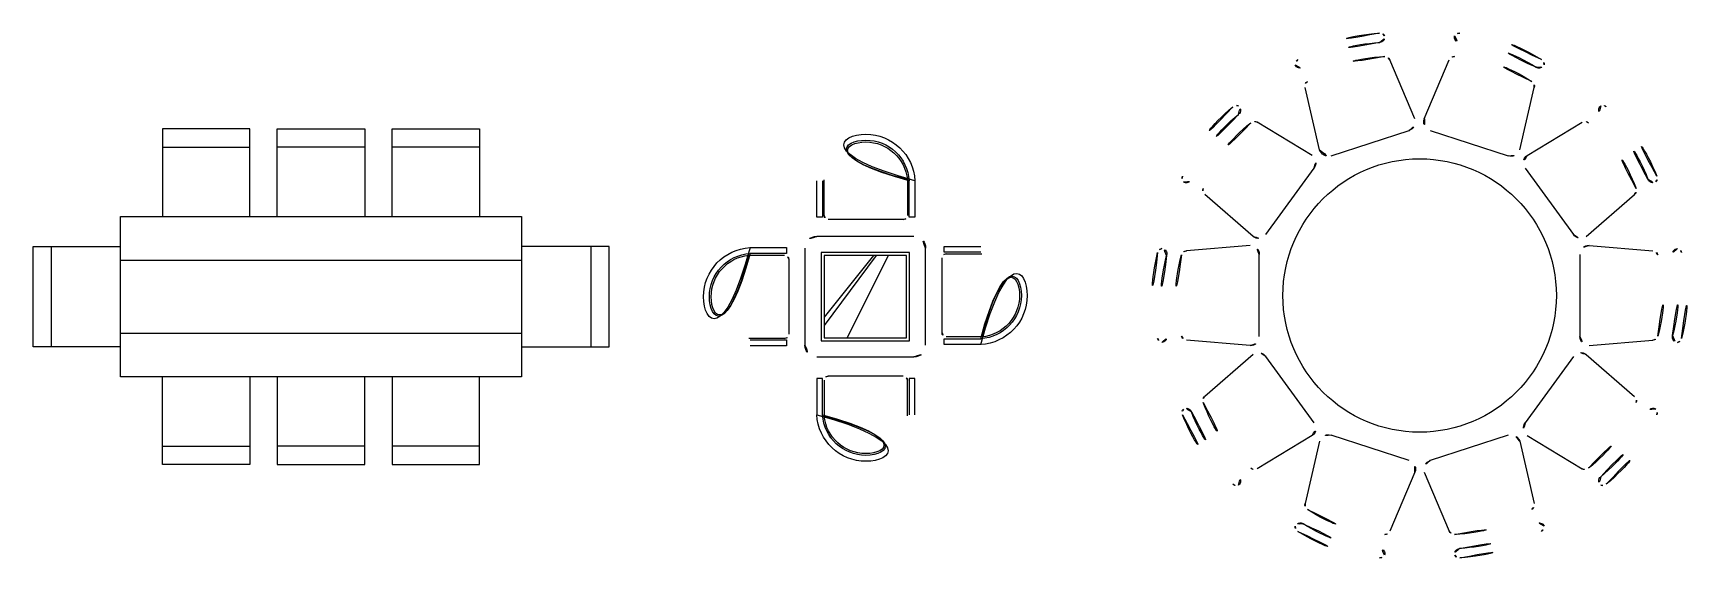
# Model space of a CAD drawing. Header units: millimetres. Extents: x -36495272392165 to 352544598049420, y -228287860276617 to 83349.
# Drawn here: x 961484831027.6 to 961484831384.8, y -675590104146.9 to -675590104033.5 of the extents above; entities that cross this region are included whole.
import ezdxf

# ---------------------------------------------------------------- set-up
doc = ezdxf.new("R2010")
doc.units = ezdxf.units.MM
doc.header["$MEASUREMENT"] = 0

# ---------------------------------------------------------------- blocks, each defined once
blk = doc.blocks.new('dining_sets')
at = {"color": 18, "true_color": 0x000000}
for p, q in [((22442.9, 10076.1), (22305.9, 10400)), ((22494.3, 10076.1), (22631.4, 10400)), ((21919.8, 9906.2), (21840.3, 10248.8)), ((23017.4, 9906.2), (23096.9, 10248.8)), ((15571.9, 10020.7), (15571.9, 9540.7)), ((16051.9, 10020.7), (15571.9, 10020.7)), ((16051.9, 9540.7), (16051.9, 10020.7)), ((16201.9, 9540.7), (16201.9, 10020.7)), ((16201.9, 10020.7), (16681.9, 10020.7)), ((16681.9, 10020.7), (16681.9, 9540.7)), ((16831.9, 9540.7), (16831.9, 10020.7)), ((16831.9, 10020.7), (17311.9, 10020.7)), ((17311.9, 10020.7), (17311.9, 9540.7)), ((21878.3, 9875.9), (21577, 10057.4)), ((21982.8, 9874.1), (22410.8, 10013.1)), ((22526.4, 10013.1), (22954.4, 9874.1)), ((23059, 9875.9), (23360.3, 10057.4)), ((15571.9, 9920.7), (16051.9, 9920.7)), ((16681.9, 9920.7), (16201.9, 9920.7)), ((17311.9, 9920.7), (16831.9, 9920.7)), ((21624.8, 9442), (21889.3, 9806.1)), ((23047.9, 9806.1), (23312.4, 9442)), ((19161.4, 9536.7), (19161.4, 9736.5)), ((19193.6, 9736.5), (19193.6, 9536.7)), ((19202, 9546.7), (19202, 9742.6)), ((19658.4, 9742.6), (19658.4, 9546.7)), ((19667.8, 9536.7), (19667.8, 9736.5)), ((19700, 9736.5), (19700, 9536.7)), ((21555, 9431), (21289.3, 9661.4)), ((23382.3, 9431), (23648, 9661.4)), ((15341.9, 9540.7), (17541.9, 9540.7)), ((15341.9, 8660.7), (15341.9, 9540.7)), ((17541.9, 9540.7), (17541.9, 8660.7)), ((19193.6, 9536.7), (19161.4, 9536.7)), ((19700, 9536.7), (19667.8, 9536.7)), ((19636, 9524.3), (19224.5, 9524.3)), ((14861.9, 8825.7), (14861.9, 9375.7)), ((14861.9, 9375.7), (15341.9, 9375.7)), ((14961.9, 9375.7), (14961.9, 8825.7)), ((18021.9, 9375.7), (17541.9, 9375.7)), ((17921.9, 9375.7), (17921.9, 8825.7)), ((18021.9, 8825.7), (18021.9, 9375.7)), ((18795.2, 9369.8), (18994.9, 9369.8)), ((18994.9, 9369.8), (18994.9, 9337.6)), ((19096.5, 9366.8), (19096.5, 8834.6)), ((19693.6, 9431.7), (19161.4, 9431.7)), ((19758.5, 8834.6), (19758.5, 9366.8)), ((19860.9, 9344.2), (19860.9, 9376.4)), ((19860.9, 9376.4), (20060.6, 9376.4)), ((21539.1, 9382.1), (21188.7, 9351.9)), ((23398.2, 9382.1), (23748.6, 9351.9)), ((15341.9, 9300.7), (17541.9, 9300.7)), ((18789.1, 9328.2), (18985, 9328.2)), ((18994.9, 9337.6), (18795.2, 9337.6)), ((19007.4, 9305.8), (19007.4, 8894.3)), ((19185.9, 9342.3), (19185.9, 8859.1)), ((19669.1, 9342.3), (19185.9, 9342.3)), ((19202.1, 9326.1), (19202.1, 8875.3)), ((19652.9, 9326.1), (19202.1, 9326.1)), ((19471.9, 9326.1), (19202.1, 8989)), ((19487.9, 9326.1), (19202.1, 8943.3)), ((19553.2, 9326.1), (19328.8, 8875.3)), ((19652.9, 8875.3), (19652.9, 9326.1)), ((19669.1, 8859.1), (19669.1, 9342.3)), ((19848.4, 8901.8), (19848.4, 9313.3)), ((20060.6, 9344.2), (19860.9, 9344.2)), ((19870.8, 9335.7), (20066.8, 9335.7)), ((21589.1, 8882.1), (21589.1, 9332.1)), ((23348.2, 9332.1), (23348.2, 8882.1)), ((15341.9, 8900.7), (17541.9, 8900.7)), ((15341.9, 8825.7), (14861.9, 8825.7)), ((17541.9, 8825.7), (18021.9, 8825.7)), ((18985, 8871.8), (18789.1, 8871.8)), ((18795.2, 8863.4), (18994.9, 8863.4)), ((18994.9, 8831.2), (18795.2, 8831.2)), ((18994.9, 8863.4), (18994.9, 8831.2)), ((19185.9, 8859.1), (19669.1, 8859.1)), ((19202.1, 8875.3), (19652.9, 8875.3)), ((19860.9, 8870), (20060.6, 8870)), ((19860.9, 8837.8), (19860.9, 8870)), ((20060.6, 8837.8), (19860.9, 8837.8)), ((20066.8, 8879.4), (19870.8, 8879.4)), ((21539.1, 8832.1), (21188.7, 8862.3)), ((23398.2, 8832.1), (23748.6, 8862.3)), ((19161.4, 8769.7), (19693.6, 8769.7)), ((21555, 8783.2), (21289.3, 8552.8)), ((21889.3, 8408.1), (21624.8, 8772.1)), ((23312.4, 8772.1), (23047.9, 8408.1)), ((23382.3, 8783.2), (23648, 8552.8)), ((17541.9, 8660.7), (15341.9, 8660.7)), ((15571.9, 8180.7), (15571.9, 8660.7)), ((16051.9, 8660.7), (16051.9, 8180.7)), ((16201.9, 8660.7), (16201.9, 8180.7)), ((16681.9, 8180.7), (16681.9, 8660.7)), ((16831.9, 8660.7), (16831.9, 8180.7)), ((17311.9, 8180.7), (17311.9, 8660.7)), ((19193.6, 8652.2), (19161.4, 8652.2)), ((19161.4, 8652.2), (19161.4, 8452.5)), ((19193.6, 8452.5), (19193.6, 8652.2)), ((19202, 8642.3), (19202, 8446.3)), ((19636, 8664.7), (19224.5, 8664.7)), ((19658.4, 8446.3), (19658.4, 8642.3)), ((19667.8, 8652.2), (19667.8, 8452.5)), ((19700, 8652.2), (19667.8, 8652.2)), ((19700, 8452.5), (19700, 8652.2)), ((15571.9, 8280.7), (16051.9, 8280.7)), ((16681.9, 8280.7), (16201.9, 8280.7)), ((17311.9, 8280.7), (16831.9, 8280.7)), ((21878.3, 8338.2), (21577, 8156.7)), ((21919.8, 8308), (21840.3, 7965.4)), ((22410.8, 8201.1), (21982.8, 8340.1)), ((22954.4, 8340.1), (22526.4, 8201.1)), ((23017.4, 8308), (23096.9, 7965.4)), ((23059, 8338.2), (23360.3, 8156.7)), ((16051.9, 8180.7), (15571.9, 8180.7)), ((16201.9, 8180.7), (16681.9, 8180.7)), ((16831.9, 8180.7), (17311.9, 8180.7)), ((22442.9, 8138.1), (22305.9, 7814.2)), ((22494.3, 8138.1), (22631.4, 7814.2))]:
    blk.add_line(p, q, dxfattribs=at)
blk.add_circle((22468.6, 9107.1), 750, dxfattribs=at)
for centre, radius, start, end in [((22316.5, 9575.3), 973.9, 93.98519, 122.01481), ((22250.9, 10517), 30, 31.48698, 93.98519), ((22247.4, 10525.2), 30, 273.40172, 14.3764), ((22689.8, 10525.2), 30, 165.6236, 266.59828), ((22686.4, 10517), 30, 86.01481, 148.51302), ((22620.8, 9575.3), 973.9, 57.98519, 86.01481), ((22301, 9622.8), 873.9, 93.40172, 122.59828), ((22636.2, 9622.8), 873.9, 57.40172, 86.59828), ((21816.1, 10375.7), 30, 122.01481, 184.51302), ((21814.1, 10384.4), 30, 201.6236, 302.59828), ((22316.5, 9575.3), 843.9, 92.69236, 123.30764), ((22278.3, 10388.3), 30, 22.93169, 92.69236), ((22659, 10388.3), 30, 87.30764, 157.06831), ((22620.8, 9575.3), 843.9, 56.69236, 87.30764), ((23123.2, 10384.4), 30, 237.40172, 338.3764), ((23121.2, 10375.7), 30, 355.48698, 57.98519), ((21869.5, 10255.5), 30, 123.30764, 193.06831), ((23067.7, 10255.5), 30, 346.93169, 56.69236), ((22070.3, 9396.5), 973.9, 129.98519, 158.01481), ((22029.9, 9425.8), 873.9, 129.40172, 158.59828), ((21463.8, 10119.7), 30, 67.48698, 129.98519), ((21456.1, 10124.3), 30, 309.40172, 50.3764), ((22395.4, 10060.7), 50, 288, 18), ((22541.9, 10060.7), 50, 162, 252), ((23481.1, 10124.3), 30, 129.6236, 230.59828), ((23473.5, 10119.7), 30, 50.01481, 112.51302), ((22907.4, 9425.8), 873.9, 21.40172, 50.59828), ((22866.9, 9396.5), 973.9, 21.98519, 50.01481), ((19430.7, 9722), 269.7, 3.09632, 176.90368), ((22070.3, 9396.5), 843.9, 128.69236, 159.30764), ((21561.5, 10031.7), 30, 58.93169, 128.69236), ((23375.7, 10031.7), 30, 51.30764, 121.06831), ((22866.9, 9396.5), 843.9, 20.69236, 51.30764), ((19430.7, 9721.9), 237.6, 3.5291, 176.4709), ((19430.2, 9720.2), 229.3, 5.62883, 174.37117), ((21967.4, 9921.6), 50, 198, 288), ((22969.9, 9921.6), 50, 252, 342), ((21848.9, 9835.5), 50, 324, 54), ((23088.4, 9835.5), 50, 126, 216), ((21195.1, 9749.8), 30, 158.01481, 220.51302), ((21188.3, 9755.7), 30, 237.6236, 338.59828), ((23748.9, 9755.7), 30, 201.40172, 302.3764), ((23742.2, 9749.8), 30, 319.48698, 21.98519), ((21308.9, 9684.1), 30, 159.30764, 229.06831), ((23628.3, 9684.1), 30, 310.93169, 20.69236), ((19224.5, 9546.7), 22.4, 180, 270), ((19636, 9546.7), 22.4, 270, 0), ((21584.4, 9471.4), 50, 234, 324), ((23352.9, 9471.4), 50, 216, 306), ((18809.7, 9100.5), 269.7, 93.09632, 266.90368), ((19161.4, 9366.8), 64.9, 90, 180), ((19693.6, 9366.8), 64.9, 0, 90), ((20046.1, 9107.1), 269.7, 273.09632, 86.90368), ((21060.5, 9335.7), 30, 103.48698, 165.98519), ((21051.6, 9334.9), 30, 345.40172, 86.3764), ((21191.3, 9322), 30, 94.93169, 164.69236), ((21539.1, 9332.1), 50, 0, 90), ((23398.2, 9332.1), 50, 90, 180), ((23746, 9322), 30, 15.30764, 85.06831), ((23885.7, 9334.9), 30, 93.6236, 194.59828), ((23876.8, 9335.7), 30, 14.01481, 76.51302), ((18809.8, 9100.5), 237.6, 93.5291, 266.4709), ((18811.5, 9100), 229.3, 95.62883, 264.37117), ((18985, 9305.8), 22.4, 0, 90), ((19870.8, 9313.3), 22.4, 90, 180), ((20046, 9107.1), 237.6, 273.5291, 86.4709), ((20044.3, 9107.6), 229.3, 275.62883, 84.37117), ((21976.3, 9107.1), 973.9, 165.98519, 194.01481), ((21926.3, 9107.1), 873.9, 165.40172, 194.59828), ((21976.3, 9107.1), 843.9, 164.69236, 195.30764), ((22960.9, 9107.1), 843.9, 344.69236, 15.30764), ((23010.9, 9107.1), 873.9, 345.40172, 14.59828), ((22960.9, 9107.1), 973.9, 345.98519, 14.01481), ((18985, 8894.3), 22.4, 270, 0), ((19870.8, 8901.8), 22.4, 180, 270), ((19161.4, 8834.6), 64.9, 180, 270), ((19693.6, 8834.6), 64.9, 270, 0), ((21060.5, 8878.5), 30, 194.01481, 256.51302), ((21051.6, 8879.3), 30, 273.6236, 14.59828), ((21191.3, 8892.2), 30, 195.30764, 265.06831), ((21539.1, 8882.1), 50, 270, 0), ((23398.2, 8882.1), 50, 180, 270), ((23746, 8892.2), 30, 274.93169, 344.69236), ((23885.7, 8879.3), 30, 165.40172, 266.3764), ((23876.8, 8878.5), 30, 283.48698, 345.98519), ((21584.4, 8742.8), 50, 36, 126), ((23352.9, 8742.8), 50, 54, 144), ((19224.5, 8642.3), 22.4, 90, 180), ((19636, 8642.3), 22.4, 0, 90), ((21308.9, 8530.1), 30, 130.93169, 200.69236), ((23628.3, 8530.1), 30, 339.30764, 49.06831), ((19430.7, 8467), 269.7, 183.09632, 356.90368), ((19430.7, 8467.1), 237.6, 183.5291, 356.4709), ((19430.2, 8468.8), 229.3, 185.62883, 354.37117), ((21195.1, 8464.3), 30, 139.48698, 201.98519), ((22070.3, 8817.7), 973.9, 201.98519, 230.01481), ((21188.3, 8458.5), 30, 21.40172, 122.3764), ((22029.9, 8788.3), 873.9, 201.40172, 230.59828), ((22070.3, 8817.7), 843.9, 200.69236, 231.30764), ((22866.9, 8817.7), 843.9, 308.69236, 339.30764), ((22907.4, 8788.3), 873.9, 309.40172, 338.59828), ((22866.9, 8817.7), 973.9, 309.98519, 338.01481), ((23748.9, 8458.5), 30, 57.6236, 158.59828), ((23742.2, 8464.3), 30, 338.01481, 40.51302), ((21848.9, 8378.7), 50, 306, 36), ((23088.4, 8378.7), 50, 144, 234), ((21967.4, 8292.6), 50, 72, 162), ((22969.9, 8292.6), 50, 18, 108), ((22395.4, 8153.5), 50, 342, 72), ((22541.9, 8153.5), 50, 108, 198), ((21456.1, 8089.9), 30, 309.6236, 50.59828), ((21561.5, 8182.4), 30, 231.30764, 301.06831), ((23375.7, 8182.4), 30, 238.93169, 308.69236), ((23481.1, 8089.9), 30, 129.40172, 230.3764), ((21463.8, 8094.5), 30, 230.01481, 292.51302), ((23473.5, 8094.5), 30, 247.48698, 309.98519), ((21869.5, 7958.6), 30, 166.93169, 236.69236), ((22316.5, 8638.9), 843.9, 236.69236, 267.30764), ((22620.8, 8638.9), 843.9, 272.69236, 303.30764), ((23067.7, 7958.6), 30, 303.30764, 13.06831), ((21816.1, 7838.5), 30, 175.48698, 237.98519), ((21814.1, 7829.8), 30, 57.40172, 158.3764), ((22316.5, 8638.9), 973.9, 237.98519, 266.01481), ((22301, 8591.3), 873.9, 237.40172, 266.59828), ((22278.3, 7825.8), 30, 267.30764, 337.06831), ((22659, 7825.8), 30, 202.93169, 272.69236), ((22636.2, 8591.3), 873.9, 273.40172, 302.59828), ((22620.8, 8638.9), 973.9, 273.98519, 302.01481), ((23123.2, 7829.8), 30, 21.6236, 122.59828), ((23121.2, 7838.5), 30, 302.01481, 4.51302), ((22247.4, 7689), 30, 345.6236, 86.59828), ((22689.8, 7689), 30, 93.40172, 194.3764), ((22250.9, 7697.2), 30, 266.01481, 328.51302), ((22686.4, 7697.2), 30, 211.48698, 273.98519)]:
    blk.add_arc(centre, radius, start, end, dxfattribs=at)

msp = doc.modelspace()

# ---------------------------------------------------------------- block references
at = {"xscale": 0.03937007874015748, "yscale": 0.03937007874015748, "zscale": 0.03937007874015748}
msp.add_blockref('dining_sets', (961484830442.53, -675590104448.72), dxfattribs=at)

doc.saveas('drawing.dxf')
